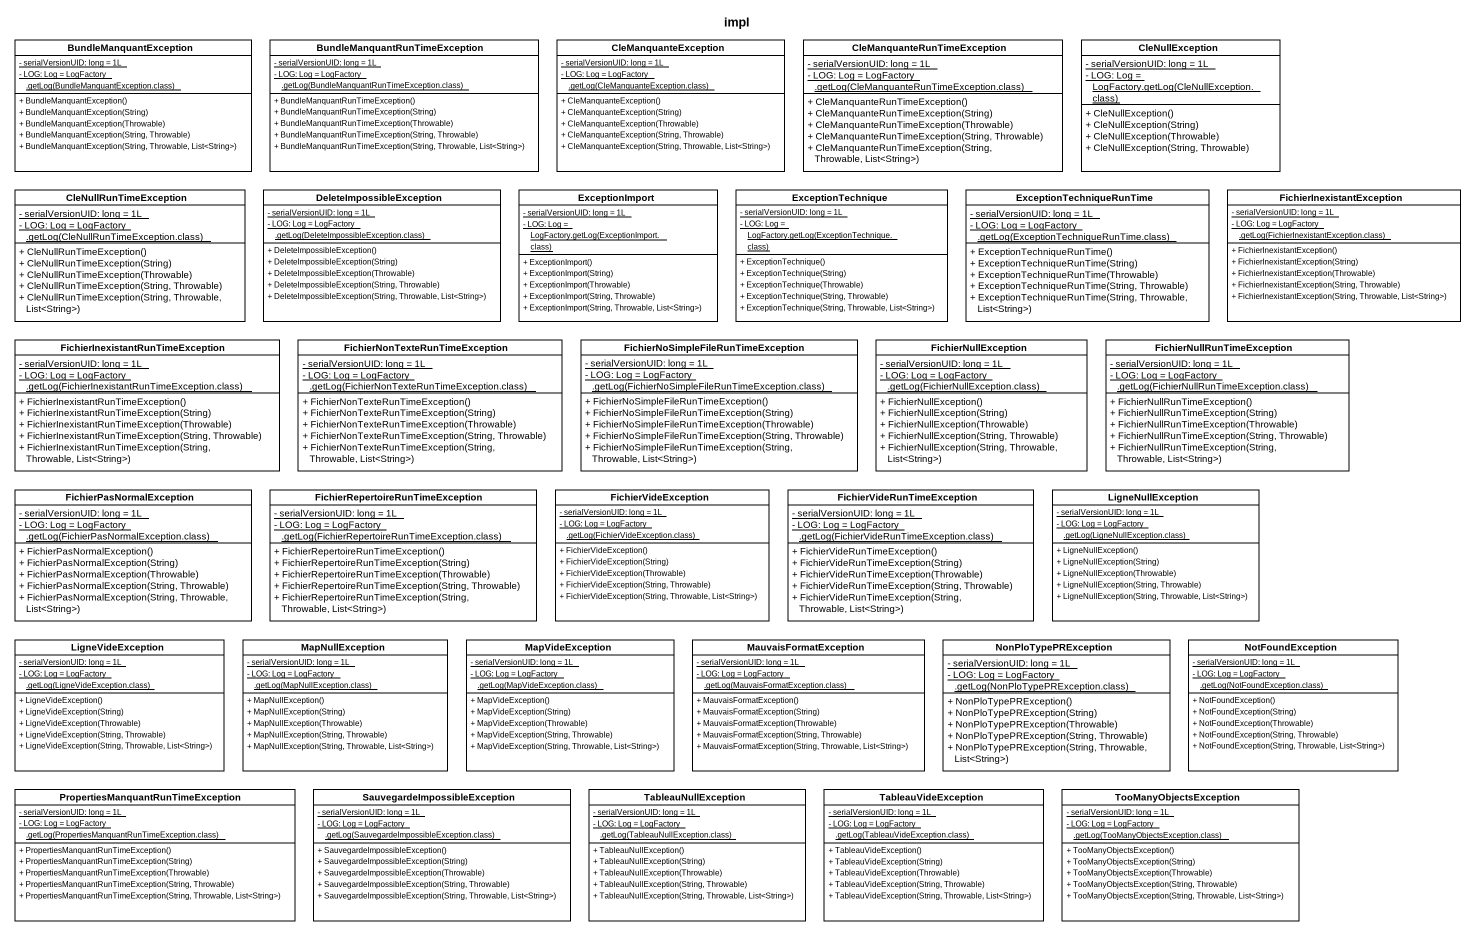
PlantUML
@startuml
title impl
hide circle
hide empty members
skinparam classAttributeIconSize 0
class BundleManquantException {
  {static} - serialVersionUID: long = 1L
  {static} {field} - LOG: Log = LogFactory .getLog(BundleManquantException.class)
  + BundleManquantException()
  + BundleManquantException(String)
  + BundleManquantException(Throwable)
  + BundleManquantException(String, Throwable)
  + BundleManquantException(String, Throwable, List<String>)
}
class "BundleManquantRunTimeException" as BundleManquantRunTimeExcepti {
  {static} - serialVersionUID: long = 1L
  {static} {field} - LOG: Log = LogFactory .getLog(BundleManquantRunTimeException.class)
  + BundleManquantRunTimeException()
  + BundleManquantRunTimeException(String)
  + BundleManquantRunTimeException(Throwable)
  + BundleManquantRunTimeException(String, Throwable)
  + BundleManquantRunTimeException(String, Throwable, List<String>)
}
class CleManquanteException {
  {static} - serialVersionUID: long = 1L
  {static} {field} - LOG: Log = LogFactory .getLog(CleManquanteException.class)
  + CleManquanteException()
  + CleManquanteException(String)
  + CleManquanteException(Throwable)
  + CleManquanteException(String, Throwable)
  + CleManquanteException(String, Throwable, List<String>)
}
class CleManquanteRunTimeException {
  {static} - serialVersionUID: long = 1L
  {static} {field} - LOG: Log = LogFactory .getLog(CleManquanteRunTimeException.class)
  + CleManquanteRunTimeException()
  + CleManquanteRunTimeException(String)
  + CleManquanteRunTimeException(Throwable)
  + CleManquanteRunTimeException(String, Throwable)
  + CleManquanteRunTimeException(String, Throwable, List<String>)
}
class CleNullException {
  {static} - serialVersionUID: long = 1L
  {static} {field} - LOG: Log = LogFactory.getLog(CleNullException.class)
  + CleNullException()
  + CleNullException(String)
  + CleNullException(Throwable)
  + CleNullException(String, Throwable)
}
class CleNullRunTimeException {
  {static} - serialVersionUID: long = 1L
  {static} {field} - LOG: Log = LogFactory .getLog(CleNullRunTimeException.class)
  + CleNullRunTimeException()
  + CleNullRunTimeException(String)
  + CleNullRunTimeException(Throwable)
  + CleNullRunTimeException(String, Throwable)
  + CleNullRunTimeException(String, Throwable, List<String>)
}
class DeleteImpossibleException {
  {static} - serialVersionUID: long = 1L
  {static} {field} - LOG: Log = LogFactory .getLog(DeleteImpossibleException.class)
  + DeleteImpossibleException()
  + DeleteImpossibleException(String)
  + DeleteImpossibleException(Throwable)
  + DeleteImpossibleException(String, Throwable)
  + DeleteImpossibleException(String, Throwable, List<String>)
}
class ExceptionImport {
  {static} - serialVersionUID: long = 1L
  {static} {field} - LOG: Log = LogFactory.getLog(ExceptionImport.class)
  + ExceptionImport()
  + ExceptionImport(String)
  + ExceptionImport(Throwable)
  + ExceptionImport(String, Throwable)
  + ExceptionImport(String, Throwable, List<String>)
}
class ExceptionTechnique {
  {static} - serialVersionUID: long = 1L
  {static} {field} - LOG: Log = LogFactory.getLog(ExceptionTechnique.class)
  + ExceptionTechnique()
  + ExceptionTechnique(String)
  + ExceptionTechnique(Throwable)
  + ExceptionTechnique(String, Throwable)
  + ExceptionTechnique(String, Throwable, List<String>)
}
class ExceptionTechniqueRunTime {
  {static} - serialVersionUID: long = 1L
  {static} {field} - LOG: Log = LogFactory .getLog(ExceptionTechniqueRunTime.class)
  + ExceptionTechniqueRunTime()
  + ExceptionTechniqueRunTime(String)
  + ExceptionTechniqueRunTime(Throwable)
  + ExceptionTechniqueRunTime(String, Throwable)
  + ExceptionTechniqueRunTime(String, Throwable, List<String>)
}
class FichierInexistantException {
  {static} - serialVersionUID: long = 1L
  {static} {field} - LOG: Log = LogFactory .getLog(FichierInexistantException.class)
  + FichierInexistantException()
  + FichierInexistantException(String)
  + FichierInexistantException(Throwable)
  + FichierInexistantException(String, Throwable)
  + FichierInexistantException(String, Throwable, List<String>)
}
class "FichierInexistantRunTimeException" as FichierInexistantRunTimeExce {
  {static} - serialVersionUID: long = 1L
  {static} {field} - LOG: Log = LogFactory .getLog(FichierInexistantRunTimeException.class)
  + FichierInexistantRunTimeException()
  + FichierInexistantRunTimeException(String)
  + FichierInexistantRunTimeException(Throwable)
  + FichierInexistantRunTimeException(String, Throwable)
  + FichierInexistantRunTimeException(String, Throwable, List<String>)
}
class "FichierNonTexteRunTimeException" as FichierNonTexteRunTimeExcept {
  {static} - serialVersionUID: long = 1L
  {static} {field} - LOG: Log = LogFactory .getLog(FichierNonTexteRunTimeException.class)
  + FichierNonTexteRunTimeException()
  + FichierNonTexteRunTimeException(String)
  + FichierNonTexteRunTimeException(Throwable)
  + FichierNonTexteRunTimeException(String, Throwable)
  + FichierNonTexteRunTimeException(String, Throwable, List<String>)
}
class "FichierNoSimpleFileRunTimeException" as FichierNoSimpleFileRunTimeEx {
  {static} - serialVersionUID: long = 1L
  {static} {field} - LOG: Log = LogFactory .getLog(FichierNoSimpleFileRunTimeException.class)
  + FichierNoSimpleFileRunTimeException()
  + FichierNoSimpleFileRunTimeException(String)
  + FichierNoSimpleFileRunTimeException(Throwable)
  + FichierNoSimpleFileRunTimeException(String, Throwable)
  + FichierNoSimpleFileRunTimeException(String, Throwable, List<String>)
}
class FichierNullException {
  {static} - serialVersionUID: long = 1L
  {static} {field} - LOG: Log = LogFactory .getLog(FichierNullException.class)
  + FichierNullException()
  + FichierNullException(String)
  + FichierNullException(Throwable)
  + FichierNullException(String, Throwable)
  + FichierNullException(String, Throwable, List<String>)
}
class FichierNullRunTimeException {
  {static} - serialVersionUID: long = 1L
  {static} {field} - LOG: Log = LogFactory .getLog(FichierNullRunTimeException.class)
  + FichierNullRunTimeException()
  + FichierNullRunTimeException(String)
  + FichierNullRunTimeException(Throwable)
  + FichierNullRunTimeException(String, Throwable)
  + FichierNullRunTimeException(String, Throwable, List<String>)
}
class FichierPasNormalException {
  {static} - serialVersionUID: long = 1L
  {static} {field} - LOG: Log = LogFactory .getLog(FichierPasNormalException.class)
  + FichierPasNormalException()
  + FichierPasNormalException(String)
  + FichierPasNormalException(Throwable)
  + FichierPasNormalException(String, Throwable)
  + FichierPasNormalException(String, Throwable, List<String>)
}
class "FichierRepertoireRunTimeException" as FichierRepertoireRunTimeExce {
  {static} - serialVersionUID: long = 1L
  {static} {field} - LOG: Log = LogFactory .getLog(FichierRepertoireRunTimeException.class)
  + FichierRepertoireRunTimeException()
  + FichierRepertoireRunTimeException(String)
  + FichierRepertoireRunTimeException(Throwable)
  + FichierRepertoireRunTimeException(String, Throwable)
  + FichierRepertoireRunTimeException(String, Throwable, List<String>)
}
class FichierVideException {
  {static} - serialVersionUID: long = 1L
  {static} {field} - LOG: Log = LogFactory .getLog(FichierVideException.class)
  + FichierVideException()
  + FichierVideException(String)
  + FichierVideException(Throwable)
  + FichierVideException(String, Throwable)
  + FichierVideException(String, Throwable, List<String>)
}
class FichierVideRunTimeException {
  {static} - serialVersionUID: long = 1L
  {static} {field} - LOG: Log = LogFactory .getLog(FichierVideRunTimeException.class)
  + FichierVideRunTimeException()
  + FichierVideRunTimeException(String)
  + FichierVideRunTimeException(Throwable)
  + FichierVideRunTimeException(String, Throwable)
  + FichierVideRunTimeException(String, Throwable, List<String>)
}
class LigneNullException {
  {static} - serialVersionUID: long = 1L
  {static} {field} - LOG: Log = LogFactory .getLog(LigneNullException.class)
  + LigneNullException()
  + LigneNullException(String)
  + LigneNullException(Throwable)
  + LigneNullException(String, Throwable)
  + LigneNullException(String, Throwable, List<String>)
}
class LigneVideException {
  {static} - serialVersionUID: long = 1L
  {static} {field} - LOG: Log = LogFactory .getLog(LigneVideException.class)
  + LigneVideException()
  + LigneVideException(String)
  + LigneVideException(Throwable)
  + LigneVideException(String, Throwable)
  + LigneVideException(String, Throwable, List<String>)
}
class MapNullException {
  {static} - serialVersionUID: long = 1L
  {static} {field} - LOG: Log = LogFactory .getLog(MapNullException.class)
  + MapNullException()
  + MapNullException(String)
  + MapNullException(Throwable)
  + MapNullException(String, Throwable)
  + MapNullException(String, Throwable, List<String>)
}
class MapVideException {
  {static} - serialVersionUID: long = 1L
  {static} {field} - LOG: Log = LogFactory .getLog(MapVideException.class)
  + MapVideException()
  + MapVideException(String)
  + MapVideException(Throwable)
  + MapVideException(String, Throwable)
  + MapVideException(String, Throwable, List<String>)
}
class MauvaisFormatException {
  {static} - serialVersionUID: long = 1L
  {static} {field} - LOG: Log = LogFactory .getLog(MauvaisFormatException.class)
  + MauvaisFormatException()
  + MauvaisFormatException(String)
  + MauvaisFormatException(Throwable)
  + MauvaisFormatException(String, Throwable)
  + MauvaisFormatException(String, Throwable, List<String>)
}
class NonPloTypePRException {
  {static} - serialVersionUID: long = 1L
  {static} {field} - LOG: Log = LogFactory .getLog(NonPloTypePRException.class)
  + NonPloTypePRException()
  + NonPloTypePRException(String)
  + NonPloTypePRException(Throwable)
  + NonPloTypePRException(String, Throwable)
  + NonPloTypePRException(String, Throwable, List<String>)
}
class NotFoundException {
  {static} - serialVersionUID: long = 1L
  {static} {field} - LOG: Log = LogFactory .getLog(NotFoundException.class)
  + NotFoundException()
  + NotFoundException(String)
  + NotFoundException(Throwable)
  + NotFoundException(String, Throwable)
  + NotFoundException(String, Throwable, List<String>)
}
class "PropertiesManquantRunTimeException" as PropertiesManquantRunTimeExc {
  {static} - serialVersionUID: long = 1L
  {static} {field} - LOG: Log = LogFactory .getLog(PropertiesManquantRunTimeException.class)
  + PropertiesManquantRunTimeException()
  + PropertiesManquantRunTimeException(String)
  + PropertiesManquantRunTimeException(Throwable)
  + PropertiesManquantRunTimeException(String, Throwable)
  + PropertiesManquantRunTimeException(String, Throwable, List<String>)
}
class "SauvegardeImpossibleException" as SauvegardeImpossibleExceptio {
  {static} - serialVersionUID: long = 1L
  {static} {field} - LOG: Log = LogFactory .getLog(SauvegardeImpossibleException.class)
  + SauvegardeImpossibleException()
  + SauvegardeImpossibleException(String)
  + SauvegardeImpossibleException(Throwable)
  + SauvegardeImpossibleException(String, Throwable)
  + SauvegardeImpossibleException(String, Throwable, List<String>)
}
class TableauNullException {
  {static} - serialVersionUID: long = 1L
  {static} {field} - LOG: Log = LogFactory .getLog(TableauNullException.class)
  + TableauNullException()
  + TableauNullException(String)
  + TableauNullException(Throwable)
  + TableauNullException(String, Throwable)
  + TableauNullException(String, Throwable, List<String>)
}
class TableauVideException {
  {static} - serialVersionUID: long = 1L
  {static} {field} - LOG: Log = LogFactory .getLog(TableauVideException.class)
  + TableauVideException()
  + TableauVideException(String)
  + TableauVideException(Throwable)
  + TableauVideException(String, Throwable)
  + TableauVideException(String, Throwable, List<String>)
}
class TooManyObjectsException {
  {static} - serialVersionUID: long = 1L
  {static} {field} - LOG: Log = LogFactory .getLog(TooManyObjectsException.class)
  + TooManyObjectsException()
  + TooManyObjectsException(String)
  + TooManyObjectsException(Throwable)
  + TooManyObjectsException(String, Throwable)
  + TooManyObjectsException(String, Throwable, List<String>)
}
@enduml
